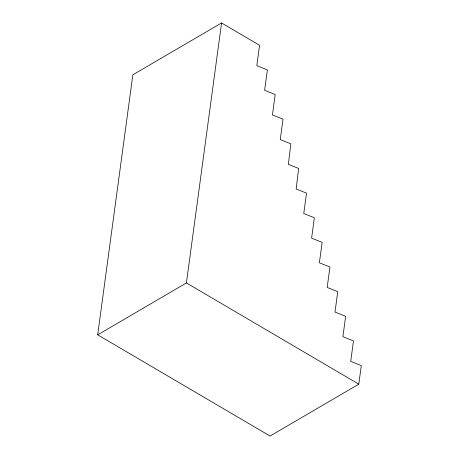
<?xml version="1.0" encoding="UTF-8"?>
<svg xmlns="http://www.w3.org/2000/svg" width="459" height="459" viewBox="0 0 459 459"><rect width="100%" height="100%" fill="white"/><g stroke="black" fill="none" stroke-linecap="round" stroke-linejoin="round"><path stroke-width="0.69" d="M97.692 334.829L132.846 74.828L221.571 22.95L259.576 45.269L256.81 65.694L267.385 69.9L264.625 90.331L275.199 94.531L272.439 114.962L283.014 119.168L280.248 139.593L290.822 143.799L288.361 164.374L298.637 168.436L296.164 189.005L306.52 193.107L303.76 213.538L314.335 217.744L311.615 238.146L322.143 242.375L319.378 262.8L329.952 267.006L327.187 287.432L337.761 291.637L334.995 312.063L345.65 316.314L342.89 336.745L353.482 340.957L350.71 361.382L361.308 365.599L358.795 384.172L270.076 436.05L97.692 334.829L186.417 282.951L221.571 22.95M186.417 282.951L358.795 384.172"/></g></svg>
